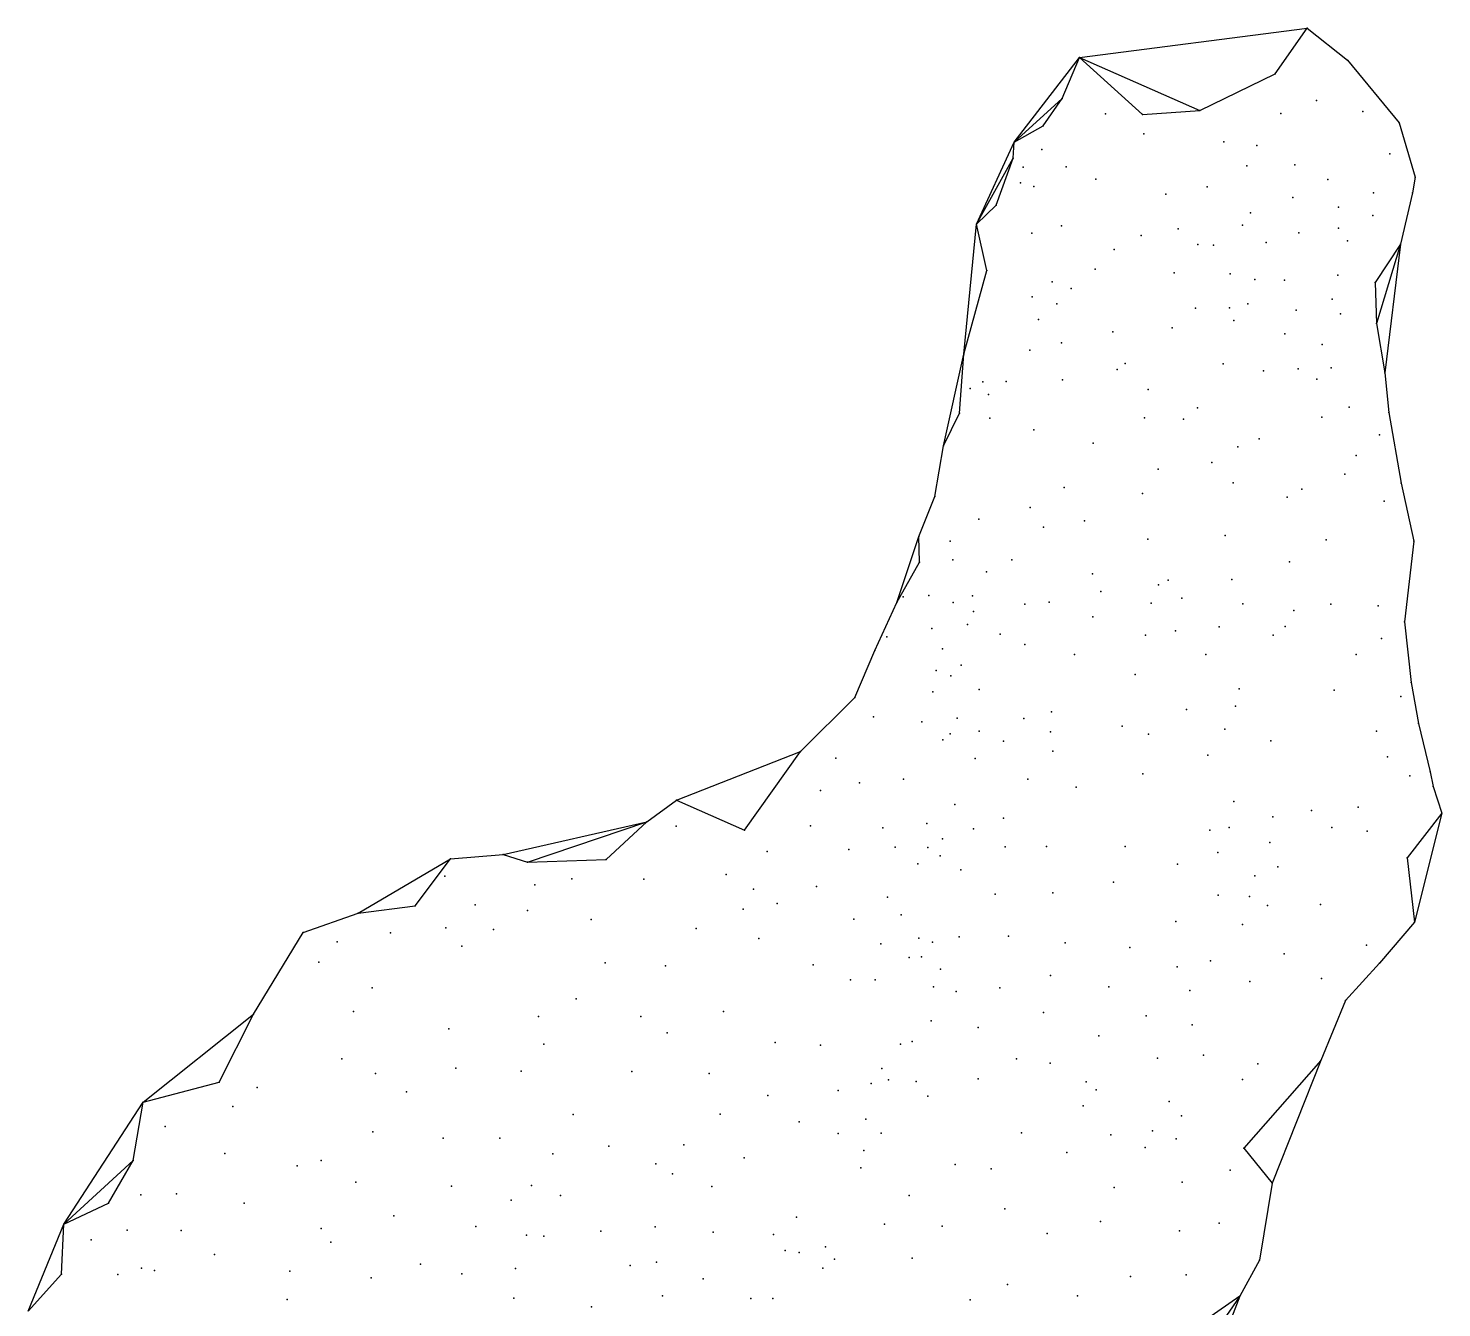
# Model space of a CAD drawing. Header units: millimetres. Extents: x 399711 to 433151, y 4365450 to 4409174.
# Drawn here: x 427107 to 433151, y 4403703 to 4409174 of the extents above; entities that cross this region are included whole.
import ezdxf

# ---------------------------------------------------------------- set-up
doc = ezdxf.new("R2010")
doc.units = ezdxf.units.MM
doc.layers.add('边界', color=7, linetype='Continuous')

msp = doc.modelspace()

# ---------------------------------------------------------------- linework, layer by layer
for p in [(432575.079, 4409174.186, 53.525), (431601.656, 4409048.542, 49.845), (432748.127, 4409038.222, 52.483), (432438.496, 4408979.058, 65.048), (431528.279, 4408873.48, 48.534), (432614.996, 4408865.826, 54.381), (431712.758, 4408808.981, 49.696), (431871.83, 4408804.979, 52.904), (432115.634, 4408822.199, 56.436), (432462.892, 4408809.752, 65.048), (432813.755, 4408817.805, 52.483), (431445.947, 4408757.141, 44.5), (432968.147, 4408770.473, 53.461), (431323.101, 4408687.577, 46.9), (431876.289, 4408723.445, 50.458), (432219.367, 4408687.86, 52.1), (432360.57, 4408672.76, 56.141), (431318.149, 4408618.728, 49.915), (431440.404, 4408655.213, 48.9), (432928.63, 4408637.424, 53.737), (431360.968, 4408580.206, 50.5), (431545.225, 4408582.126, 48.67), (432316.842, 4408586.504, 57.828), (432522.644, 4408589.55, 63.44), (431348.82, 4408513.109, 50.2), (431406.47, 4408497.509, 48.8), (431671.542, 4408529.39, 48.826), (432147.2, 4408495.65, 58.2), (432664.012, 4408528.149, 55.018), (433036.813, 4408536.84, 52.912), (431970.589, 4408464.588, 51.9), (432513.576, 4408450.278, 58.996), (432859.512, 4408470.949, 51.658), (433025.018, 4408470.08), (431245.282, 4408417.068, 48.593), (432333.312, 4408385.586, 62.249), (432709.436, 4408408.507, 59.3), (432856.199, 4408374.214, 52.13), (431161.276, 4408336.603, 51.7), (431525.188, 4408329.476, 48.156), (432023.094, 4408316.996, 51.643), (432298.569, 4408332.374, 64.766), (432708.763, 4408319.75, 60.178), (431398.274, 4408297.756, 49.008), (431865.987, 4408287.526, 50.001), (432107.108, 4408249.689, 62), (432175.407, 4408247.038, 68.67), (432399.863, 4408258.519, 63.149), (432539.364, 4408299.652, 56.804), (432747.571, 4408265.003, 57.258), (432974.191, 4408251.214, 49), (431750.374, 4408228.14, 48.384), (431205.437, 4408138.356, 48.363), (431668.665, 4408143.857, 47.923), (432007.171, 4408128.642, 50.207), (432245.475, 4408123.614, 68.67), (431484.797, 4408089.189, 46.5), (432351.863, 4408099.494, 64.259), (432477.933, 4408096.419, 58.349), (432706.702, 4408117.964, 60.4), (432865.707, 4408086.99, 56.066), (431399.64, 4408026.269, 45.4), (431566.392, 4408061.243, 47.7), (432681.613, 4408015.484, 54.229), (431505.582, 4407995.776, 50), (432097.69, 4407977.154, 51.628), (432243.665, 4407978.07, 62.054), (432321.785, 4407995.118, 67.03), (432527.853, 4407968.635, 55.719), (432717.685, 4407952.951, 54.447), (431426.165, 4407928.164, 44.9), (431998.198, 4407893.736, 51.426), (432261.17, 4407924.896, 61.291), (432872.302, 4407911.021, 54.332), (431525.328, 4407828.839, 47.56), (431743.929, 4407876.544, 49.313), (432479.717, 4407867.154, 61.905), (432639.895, 4407821.598, 54.134), (431107.657, 4407780.455, 47.743), (431389.726, 4407797.799, 48.124), (431762.768, 4407715.479, 49.278), (431797.224, 4407741.065), (432215.412, 4407738.493, 64), (432388.896, 4407709.346, 64.408), (432537.361, 4407718.261, 61.905), (432677.922, 4407721.588, 54.359), (432907.051, 4407701.295, 54.5), (431187.977, 4407661.623, 46.4), (431287.746, 4407663.319, 47.6), (431529.311, 4407670.339, 47.127), (432616.828, 4407673.071, 59.787), (431133.898, 4407633.628, 47.4), (431212.269, 4407607.415, 47.3), (431895.887, 4407628.839, 49.1), (431088.845, 4407527.832, 46.1), (432106.79, 4407551.546, 55.7), (432754.891, 4407553.353, 54.966), (432924.029, 4407530.526, 54.7), (431217.883, 4407506.473, 47.513), (431880.26, 4407508.1, 49.9), (432046.428, 4407502.158, 55.363), (432637.942, 4407510.431, 57.198), (431406.991, 4407456.617, 47.87), (431659.972, 4407400.441, 47.87), (432369.854, 4407418.131, 57.362), (432884.007, 4407435.79, 54.513), (431020.811, 4407388.54, 47.513), (432279.475, 4407383.693, 56.568), (432785.333, 4407347.439, 54.047), (431938.208, 4407289.248, 48.2), (432167.509, 4407316.583, 51.763), (432259.269, 4407229.854, 51.9), (432736.426, 4407267.697, 53.707), (432977.424, 4407229.068, 54.1), (430983.21, 4407172.429, 46.743), (431536.59, 4407210.571, 47.543), (431871.227, 4407185.009, 48.07), (432489.114, 4407169.04, 59.901), (432552.696, 4407202.872, 62.328), (431390.498, 4407125.116, 47.031), (432903.92, 4407151.876, 54.081), (431171.211, 4407074.724, 46.734), (431447.899, 4407040.337, 46.685), (431623.259, 4407067.132, 47.44), (430915.351, 4407001.056, 46.3), (431048.114, 4406980.322, 42.4), (431893.977, 4406989.702, 47.928), (432224.094, 4407004.675, 53.591), (432657.052, 4406986.399, 60.836), (433031.623, 4406981.297, 53.707), (430917.57, 4406890.38, 46.893), (431060.509, 4406900.398, 46.3), (431311.886, 4406900.958, 46.685), (432500.103, 4406892.985, 62.706), (431204.312, 4406849.486, 46.685), (431658.038, 4406840.666, 46.916), (431939.746, 4406794.033, 47.209), (431981.595, 4406813.399, 47.602), (432252.786, 4406817.612, 49.36), (430847.959, 4406742.732, 46.268), (430957.468, 4406748.338, 46.7), (431143.886, 4406746.525, 46.268), (431692.408, 4406765.916, 46.916), (432039.843, 4406736.867, 47.209), (430820.937, 4406718.548, 46.582), (431061.137, 4406718.618, 47.8), (431148.613, 4406680.397, 46.268), (431368.544, 4406710.921, 46.685), (431472.379, 4406720.055, 46.263), (431907.567, 4406715.777, 46.701), (432300.486, 4406713.272, 47.8), (432517.694, 4406684.249, 62), (432676.658, 4406711.534, 59.901), (432878.712, 4406704.403, 57.936), (431122.318, 4406624.787, 43.5), (431659.43, 4406657.656, 46.701), (432198.927, 4406614.854, 47.026), (432481.468, 4406616.452, 60), (432991.136, 4406636.296, 49.761), (430777.899, 4406571.61, 46.482), (430969.942, 4406607.076, 46.8), (431262.355, 4406583.797, 46.1), (431884.461, 4406579.272, 46.65), (432011.655, 4406597.307, 47.034), (432430.125, 4406579.489, 56), (432892.416, 4406564.25, 56.287), (430726.775, 4406513.448, 47.415), (431016.634, 4406520.078, 47.5), (431368.4, 4406539.384, 45.879), (431580.412, 4406495.87, 46.5), (432141.365, 4406495.707, 47.026), (432784.376, 4406496.88, 49.761), (431095.497, 4406450.638, 45.638), (430988.237, 4406427.591, 46.6), (431052.309, 4406404.475, 43.6), (431839.823, 4406410.588, 46.8), (433020.429, 4406376.062, 53.996), (430641.457, 4406312.801, 47.086), (430975.374, 4406336.12, 46), (431173.255, 4406346.314, 45.9), (432285.15, 4406348.937, 49.177), (432690.149, 4406343.328, 54.791), (432976.343, 4406315.908, 50.214), (431481.696, 4406251.081, 46.3), (432059.23, 4406260.364, 46.64), (432269.511, 4406274.691, 49.2), (430720.262, 4406229.087, 46.764), (430927.685, 4406208.319, 46.6), (431078.364, 4406223.481, 46.2), (431363.817, 4406223.009, 45.8), (431783.66, 4406188.99, 46.695), (433051.782, 4406201.712, 49.761), (431018.12, 4406130.909, 46.4), (431048.704, 4406156.791, 45.1), (431172.305, 4406168.459, 45.8), (431477.168, 4406164.852, 45.985), (431896.978, 4406155.669, 46.9), (432223.729, 4406177.034, 47.1), (432871.137, 4406168.573, 49.821), (430408.494, 4406081.425, 49.59), (431277.302, 4406125.547, 45.638), (431487.892, 4406082.189, 45.8), (432419.568, 4406126.909, 47.405), (430559.283, 4406052.475, 46.983), (431155.723, 4406051.889, 45.638), (432151.164, 4406065.956, 47.107), (432918.218, 4406059.218, 48.53), (430660.762, 4405947.494, 46.3), (430848.639, 4405962.979, 46.47), (431380.784, 4405962.867, 45.5), (431872.853, 4405985.788, 47.041), (433014.327, 4405976.803, 49.04), (433101.101, 4405994.904, 49.1), (430493.861, 4405914.829, 46.822), (431588.206, 4405929.199, 45.7), (433113.335, 4405932.123, 49.04), (429879.101, 4405873.331, 50.4), (431068.972, 4405854.013, 45.6), (432261.923, 4405867.975, 46.997), (432593.569, 4405829.688, 48.702), (432793.888, 4405842.925, 48.622), (429751.541, 4405780.247, 45.6), (430948.489, 4405773.258, 43.6), (431277.379, 4405796.468, 45.312), (432428.763, 4405801.452, 47.563), (433150.659, 4405817.353, 47.983), (429877.587, 4405762.415, 46.899), (430168.906, 4405744.74, 45.8), (430451.749, 4405763.551, 46.068), (430761.271, 4405754.731, 45.9), (431015.642, 4405708.177, 45.6), (431148.448, 4405750.049, 45.553), (432158.651, 4405744.719, 47.08), (432242.036, 4405756.651, 46.997), (432680.11, 4405756.66, 48.2), (432831.299, 4405740.136, 48.2), (430265.672, 4405653.189, 45.8), (430615.149, 4405662.824, 46), (430814.182, 4405671.741, 45.756), (430952.843, 4405670.264, 47.6), (431284.391, 4405673.58, 45.251), (431460.272, 4405675.267, 45.598), (431797.752, 4405674.942, 47.186), (432193.85, 4405649.022, 46.997), (432415.843, 4405691.987, 47.08), (428912.854, 4405621.691, 50.1), (429137.386, 4405640.217, 44.8), (429241.979, 4405608.617, 43.6), (429578.332, 4405619.255, 45.7), (430910.68, 4405600.907, 43.5), (431005.49, 4405635.854, 43.6), (432020.283, 4405599.681, 46.539), (432450.003, 4405587.67, 47.9), (433002.447, 4405626.42, 47.904), (428887.646, 4405547.841, 44.8), (429430.907, 4405537.439, 45.6), (429738.868, 4405535.766, 45.811), (430090.66, 4405555.786, 45.7), (431094.261, 4405574.706, 45.4), (432351.263, 4405549.766, 47.563), (429272.159, 4405511.589, 44.9), (430208.491, 4405492.486, 45.849), (430477.695, 4405504.543, 45.8), (431241.651, 4405471.53, 45.251), (431488.338, 4405476.464, 45.3), (431747.476, 4405522.005, 45.4), (432195.244, 4405466.455, 47), (428761.56, 4405421.51, 46.449), (429017.329, 4405425.669, 46.2), (430163.016, 4405407.8, 45.521), (430309.04, 4405431.823, 45.845), (430781.376, 4405459.055, 45.328), (432328.352, 4405461.562, 47.5), (432405.236, 4405423.225, 47.7), (432632.243, 4405427.308, 48.403), (428518.122, 4405390.073, 45.644), (429241.586, 4405401.283, 46.3), (429514.374, 4405363.301, 45.482), (430637.225, 4405363.654, 44.6), (430839.283, 4405383.036, 44.6), (432013.782, 4405353.891, 46.5), (433033.975, 4405350.865, 47.971), (428282.94, 4405307.784, 49.578), (428656.202, 4405305.885, 45.5), (428891.822, 4405327.418, 45.37), (429096.024, 4405319.949, 46.001), (429963.371, 4405324.367, 45.6), (430915.383, 4405282.883, 43.8), (431087.488, 4405288.297, 44.832), (431298.336, 4405291.61, 44.955), (432298.756, 4405341.446, 46.4), (428426.939, 4405267.423, 45.831), (428960.25, 4405248.485, 43.1), (430230.468, 4405281.94, 45.3), (430752.432, 4405258.723, 44.976), (430973.405, 4405265.943, 45.3), (431540.823, 4405263.183, 45.1), (431816.554, 4405242.772, 45.6), (432828.624, 4405253.282, 48.2), (428348.936, 4405180.294, 45.446), (429573.249, 4405176.953, 44.772), (429830.923, 4405165.013, 44.8), (430462.368, 4405169.05, 45.665), (430873.688, 4405199.947, 47.6), (430925.819, 4405203.935, 41.9), (432162.242, 4405186.178, 46.4), (432476.811, 4405216.31, 47.9), (432884.186, 4405176.476, 47.933), (430622.049, 4405105.095, 44.559), (430727.731, 4405104.625, 45.368), (431007.257, 4405150.401, 44.9), (431477.461, 4405123.547, 48.2), (432019.669, 4405160.461, 46.1), (432635.861, 4405110.382, 47.785), (428577.431, 4405070.606, 45.01), (430977.948, 4405075.049, 45.038), (431074.763, 4405055.732, 45.024), (431260.895, 4405071.33, 45.084), (431727.736, 4405075.061, 44.944), (432073.982, 4405059.386, 46.084), (432329.707, 4405098.279, 47.403), (429449.87, 4405023.199, 44.7), (432739.839, 4405017.254, 44.9), (428069.626, 4404958.557, 45.7), (428496.903, 4404969.081, 45.3), (429288.342, 4404947.972, 45.2), (429726.486, 4404947.774, 44.7), (430079.71, 4404969.059, 45.076), (430967.321, 4404928.885, 44.752), (431448.118, 4404965.741, 44.8), (431886.751, 4404951.343, 45.8), (428904.82, 4404895.815, 44.579), (429839.385, 4404878.929, 45.708), (431168.767, 4404900.54, 44.7), (431684.649, 4404865.902, 45.6), (432083.3, 4404913.194, 46), (429310.924, 4404830.098, 42.6), (430300.575, 4404836.941, 44.427), (430494.438, 4404825.959, 43.9), (430836.294, 4404829.997, 42.3), (430885.621, 4404840.591, 47.3), (428448.251, 4404767.086, 45.4), (431333.123, 4404767.465, 44.532), (431475.972, 4404748.24, 44.877), (431934.994, 4404769.825, 45.404), (432132.132, 4404783.293, 45.899), (432364.655, 4404745.292, 47.146), (432633.655, 4404759.262, 47.461), (428591.73, 4404704.582, 42.8), (428935.38, 4404726.626, 44.9), (429214.237, 4404713.682, 44.527), (429687.172, 4404712.906, 45.649), (430017.848, 4404703.982, 43.712), (430757.086, 4404725.205, 44.3), (431168.127, 4404681.354, 44.433), (432298.849, 4404678.046, 46.47), (427922.592, 4404667.419, 46.792), (428085.892, 4404644.21, 45.726), (428724.346, 4404625.775, 44.6), (430569.725, 4404631.91, 44.011), (430711.195, 4404661.763, 46.4), (430784.701, 4404677.096, 41.9), (430903.583, 4404670.111, 44.5), (431630.193, 4404668.28, 32.4), (431673.282, 4404634.496, 45.942), (427597.421, 4404581.514, 47.3), (427982.064, 4404563.229, 46.137), (430268.462, 4404610.842, 44.2), (430953.422, 4404607.51, 44.464), (431617.446, 4404566.626, 45.766), (431985.649, 4404584.133, 46.199), (429437.458, 4404529.535, 45.484), (430065.184, 4404529.922, 43.6), (430403.104, 4404497.538, 43.8), (430687.869, 4404509.566, 45.6), (432038.634, 4404523.89, 43), (427692.023, 4404477.553, 46.1), (428580.597, 4404454.635, 44.7), (430569.18, 4404447.42, 43.9), (430754.2, 4404449.179, 45.7), (431353.352, 4404449.977, 44.958), (431735.63, 4404441.929, 45.6), (431914.361, 4404459.151, 43.4), (428880.328, 4404427.13, 44.6), (429123.607, 4404427.558, 44.7), (429588.592, 4404394.266, 45.092), (429909.923, 4404399.378, 43.6), (431882.826, 4404387.581, 45.398), (432014.658, 4404425.302, 45.63), (432304.651, 4404385.515, 45.908), (427555.526, 4404333.02, 45.998), (427946.62, 4404362.421, 45.6), (428358.585, 4404332.999, 46.508), (429350.239, 4404360.805, 44.365), (429790.775, 4404317.769, 44.922), (430168.04, 4404343.179, 43.9), (430680.217, 4404375.218, 40.4), (431548.093, 4404366.97, 45.4), (428256.783, 4404309.601, 44.792), (428256.82, 4404309.588, 44.801), (429861.279, 4404276.02, 43.337), (430666.81, 4404300.655, 40.9), (431070.527, 4404314.806, 44.436), (431224.272, 4404296.836, 44.994), (432246.546, 4404291.183, 45.644), (428507.067, 4404239.007, 44.646), (428917.029, 4404222.373, 44.5), (429258.025, 4404225.827, 44.3), (430029.02, 4404221.317, 43.752), (431749.993, 4404217.433, 45.031), (432041.199, 4404239.004, 45.207), (432426.088, 4404235.85, 46.049), (427450.251, 4404150.187, 45.8), (427587.811, 4404185.452, 43.3), (427741.146, 4404189.404, 45.7), (428029.733, 4404150.187, 45.3), (429171.808, 4404162.896, 41.5), (429382.677, 4404182.894, 44.2), (430873.301, 4404183.357, 44.205), (428669.447, 4404095.437, 44.3), (430392.349, 4404090.494, 43.483), (431282.273, 4404125.499, 44.739), (427259.379, 4404059.729, 48.888), (427529.355, 4404034.871, 47.078), (427760.208, 4404033.449), (428359.542, 4404042.124, 44.562), (429021.029, 4404049.813, 54.521), (429555.457, 4404029.707, 44.6), (429786.707, 4404048.91, 43.2), (430034.772, 4404026.04, 43.5), (430292.771, 4404015.679, 43.678), (430767.895, 4404060.212, 44.493), (431015.213, 4404051.838, 44.493), (431464.147, 4404020.733, 44.7), (431692.248, 4404071.586, 44.863), (432028.701, 4404031.025, 44.9), (432198.348, 4404064.138, 45.226), (427375.203, 4403993.384, 43.7), (428400.228, 4403982.449, 44.522), (429237.428, 4404012.378, 45.226), (429311.488, 4404009.062, 44.45), (430515.099, 4403963.305, 42.5), (427902.755, 4403931.034, 45.1), (429793.328, 4403896.988, 43.1), (430343.204, 4403947.605, 43.483), (430402.469, 4403938.601, 43.4), (430554.21, 4403910.982, 43.4), (430886.651, 4403914.208, 44.007), (432370.929, 4403906.182, 44.993), (427248.216, 4403846.352, 46.107), (427489.454, 4403845.524, 45.966), (427591.08, 4403871.27, 46.3), (427646.932, 4403862.137, 44.3), (428225.034, 4403858.955), (428784.314, 4403889.189, 44.3), (428960.931, 4403848.146, 42.2), (429190.848, 4403870.913, 44.43), (429680.806, 4403883.862, 43.1), (430504.811, 4403872.407, 40.3), (431819.318, 4403836.841, 44.515), (432058.053, 4403843.846, 44.79), (428572.562, 4403830.376, 44.204), (429993.076, 4403826.782, 43.3), (431294.404, 4403802.358, 44.409), (428213.298, 4403737.704, 45.315), (429183.486, 4403743.266, 43.4), (429819.06, 4403754.23, 43.129), (430196.445, 4403741.99, 43.362), (430289.839, 4403741.99, 43.174), (431134.205, 4403736.302, 44.6), (431592.725, 4403753.729, 44.4), (432287.197, 4403752.173, 44.407), (429515.776, 4403706.043, 43.3)]:
    msp.add_point(p)
at = {"layer": 'Defpoints', "color": 3}
msp.add_lwpolyline([(427106.836, 4403687.539), (427248.216, 4403846.352), (427259.379, 4404059.729), (427450.251, 4404150.187), (427555.526, 4404333.02), (427597.421, 4404581.514), (427922.592, 4404667.419), (428069.626, 4404958.557), (428282.94, 4405307.784), (428518.122, 4405390.073), (428761.56, 4405421.51), (428912.854, 4405621.691), (429137.386, 4405640.217), (429241.979, 4405608.617), (429578.332, 4405619.255), (429751.541, 4405780.247), (429879.101, 4405873.331), (430168.906, 4405744.74), (430408.494, 4406081.425), (430641.457, 4406312.801), (430726.775, 4406513.448), (430820.937, 4406718.548), (430917.57, 4406890.38), (430915.351, 4407001.056), (430983.21, 4407172.429), (431020.811, 4407388.54), (431088.845, 4407527.832), (431107.657, 4407780.455), (431205.437, 4408138.356), (431161.276, 4408336.603), (431245.282, 4408417.068), (431318.149, 4408618.728), (431323.101, 4408687.577), (431445.947, 4408757.141), (431528.279, 4408873.48), (431601.656, 4409048.542), (431871.83, 4408804.979), (432115.634, 4408822.199), (432438.496, 4408979.058), (432575.079, 4409174.186), (432748.127, 4409038.222), (432968.147, 4408770.473), (433036.813, 4408536.84), (433025.018, 4408470.08), (432974.191, 4408251.214), (432865.707, 4408086.99), (432872.302, 4407911.021), (432907.051, 4407701.295), (432924.029, 4407530.526), (432977.424, 4407229.068), (433031.623, 4406981.297), (432991.136, 4406636.296), (433020.429, 4406376.062), (433051.782, 4406201.712), (433101.101, 4405994.904), (433113.335, 4405932.123), (433150.659, 4405817.353), (433002.447, 4405626.42), (433033.975, 4405350.865), (432884.186, 4405176.476), (432739.839, 4405017.254), (432633.655, 4404759.262), (432304.651, 4404385.515), (432426.088, 4404235.85), (432370.929, 4403906.182), (432287.197, 4403752.173), (432099.115, 4403621.132)], dxfattribs=at)
at = {"layer": 'Defpoints', "color": 1}
msp.add_lwpolyline([(427106.836, 4403687.539), (427248.216, 4403846.352), (427259.379, 4404059.729), (427450.251, 4404150.187), (427555.526, 4404333.02), (427597.421, 4404581.514), (427922.592, 4404667.419), (428069.626, 4404958.557), (428282.94, 4405307.784), (428518.122, 4405390.073), (428761.56, 4405421.51), (428912.854, 4405621.691), (429137.386, 4405640.217), (429241.979, 4405608.617), (429578.332, 4405619.255), (429751.541, 4405780.247), (429879.101, 4405873.331), (430408.494, 4406081.425), (430641.457, 4406312.801), (430726.775, 4406513.448), (430820.937, 4406718.548), (430915.351, 4407001.056), (430983.21, 4407172.429), (431020.811, 4407388.54), (431088.845, 4407527.832), (431107.657, 4407780.455), (431205.437, 4408138.356), (431161.276, 4408336.603), (431245.282, 4408417.068), (431318.149, 4408618.728), (431323.101, 4408687.577), (431445.947, 4408757.141), (431528.279, 4408873.48), (431601.656, 4409048.542), (431871.83, 4408804.979), (432115.634, 4408822.199), (432438.496, 4408979.058), (432575.079, 4409174.186), (432748.127, 4409038.222), (432968.147, 4408770.473), (433036.813, 4408536.84), (433025.018, 4408470.08), (432974.191, 4408251.214), (432872.302, 4407911.021), (432907.051, 4407701.295), (432924.029, 4407530.526), (432977.424, 4407229.068), (433031.623, 4406981.297), (432991.136, 4406636.296), (433020.429, 4406376.062), (433051.782, 4406201.712), (433101.101, 4405994.904), (433113.335, 4405932.123), (433150.659, 4405817.353), (433002.447, 4405626.42), (433033.975, 4405350.865), (432884.186, 4405176.476), (432739.839, 4405017.254), (432633.655, 4404759.262), (432426.088, 4404235.85), (432370.929, 4403906.182), (432287.197, 4403752.173), (432051.34, 4403408.548)], dxfattribs=at)
at = {"layer": 'Defpoints', "color": 2}
msp.add_lwpolyline([(427106.836, 4403687.539), (427259.379, 4404059.729), (427555.526, 4404333.02), (427597.421, 4404581.514), (427922.592, 4404667.419), (428069.626, 4404958.557), (428282.94, 4405307.784), (428518.122, 4405390.073), (428912.854, 4405621.691), (429137.386, 4405640.217), (429241.979, 4405608.617), (429578.332, 4405619.255), (429751.541, 4405780.247), (429879.101, 4405873.331), (430408.494, 4406081.425), (430641.457, 4406312.801), (430726.775, 4406513.448), (430820.937, 4406718.548), (430915.351, 4407001.056), (430983.21, 4407172.429), (431020.811, 4407388.54), (431088.845, 4407527.832), (431107.657, 4407780.455), (431205.437, 4408138.356), (431161.276, 4408336.603), (431245.282, 4408417.068), (431318.149, 4408618.728), (431323.101, 4408687.577), (431528.279, 4408873.48), (431601.656, 4409048.542), (431871.83, 4408804.979), (432115.634, 4408822.199), (432438.496, 4408979.058), (432575.079, 4409174.186), (432748.127, 4409038.222), (432968.147, 4408770.473), (433036.813, 4408536.84), (433025.018, 4408470.08), (432974.191, 4408251.214), (432872.302, 4407911.021), (432907.051, 4407701.295), (432924.029, 4407530.526), (432977.424, 4407229.068), (433031.623, 4406981.297), (432991.136, 4406636.296), (433020.429, 4406376.062), (433051.782, 4406201.712), (433101.101, 4405994.904), (433113.335, 4405932.123), (433150.659, 4405817.353), (433033.975, 4405350.865), (432884.186, 4405176.476), (432739.839, 4405017.254), (432633.655, 4404759.262), (432426.088, 4404235.85), (432370.929, 4403906.182), (432287.197, 4403752.173), (432051.34, 4403408.548)], dxfattribs=at)
at = {"layer": 'Defpoints', "color": 6}
msp.add_lwpolyline([(427106.836, 4403687.539), (427259.379, 4404059.729), (427555.526, 4404333.02), (427597.421, 4404581.514), (428069.626, 4404958.557), (428282.94, 4405307.784), (428518.122, 4405390.073), (428912.854, 4405621.691), (429137.386, 4405640.217), (429241.979, 4405608.617), (429751.541, 4405780.247), (429879.101, 4405873.331), (430408.494, 4406081.425), (430641.457, 4406312.801), (430726.775, 4406513.448), (430820.937, 4406718.548), (430915.351, 4407001.056), (430983.21, 4407172.429), (431020.811, 4407388.54), (431088.845, 4407527.832), (431107.657, 4407780.455), (431205.437, 4408138.356), (431161.276, 4408336.603), (431318.149, 4408618.728), (431323.101, 4408687.577), (431528.279, 4408873.48), (431601.656, 4409048.542), (432115.634, 4408822.199), (432438.496, 4408979.058), (432575.079, 4409174.186), (432748.127, 4409038.222), (432968.147, 4408770.473), (433036.813, 4408536.84), (433025.018, 4408470.08), (432974.191, 4408251.214), (432872.302, 4407911.021), (432907.051, 4407701.295), (432924.029, 4407530.526), (432977.424, 4407229.068), (433031.623, 4406981.297), (432991.136, 4406636.296), (433020.429, 4406376.062), (433051.782, 4406201.712), (433101.101, 4405994.904), (433113.335, 4405932.123), (433150.659, 4405817.353), (433033.975, 4405350.865), (432884.186, 4405176.476), (432739.839, 4405017.254), (432633.655, 4404759.262), (432426.088, 4404235.85), (432370.929, 4403906.182), (432287.197, 4403752.173), (432051.34, 4403408.548)], dxfattribs=at)
at = {"layer": 'Defpoints', "color": 7}
msp.add_lwpolyline([(427106.836, 4403687.539), (427259.379, 4404059.729), (427555.526, 4404333.02), (427597.421, 4404581.514), (428069.626, 4404958.557), (428282.94, 4405307.784), (428518.122, 4405390.073), (428912.854, 4405621.691), (429137.386, 4405640.217), (429241.979, 4405608.617), (429751.541, 4405780.247), (429879.101, 4405873.331), (430408.494, 4406081.425), (430641.457, 4406312.801), (430726.775, 4406513.448), (430820.937, 4406718.548), (430915.351, 4407001.056), (430983.21, 4407172.429), (431020.811, 4407388.54), (431088.845, 4407527.832), (431107.657, 4407780.455), (431205.437, 4408138.356), (431161.276, 4408336.603), (431323.101, 4408687.577), (431528.279, 4408873.48), (431601.656, 4409048.542), (432115.634, 4408822.199), (432438.496, 4408979.058), (432575.079, 4409174.186), (432748.127, 4409038.222), (432968.147, 4408770.473), (433036.813, 4408536.84), (433025.018, 4408470.08), (432974.191, 4408251.214), (432872.302, 4407911.021), (432907.051, 4407701.295), (432924.029, 4407530.526), (432977.424, 4407229.068), (433031.623, 4406981.297), (432991.136, 4406636.296), (433020.429, 4406376.062), (433051.782, 4406201.712), (433101.101, 4405994.904), (433113.335, 4405932.123), (433150.659, 4405817.353), (433033.975, 4405350.865), (432884.186, 4405176.476), (432739.839, 4405017.254), (432633.655, 4404759.262), (432426.088, 4404235.85), (432370.929, 4403906.182), (432287.197, 4403752.173), (432073.056, 4403196.153)], dxfattribs=at)
at = {"layer": '边界', "color": 4}
msp.add_lwpolyline([(427106.836, 4403687.539), (427259.379, 4404059.729), (427597.421, 4404581.514), (428069.626, 4404958.557), (428282.94, 4405307.784), (428518.122, 4405390.073), (428912.854, 4405621.691), (429137.386, 4405640.217), (429751.541, 4405780.247), (429879.101, 4405873.331), (430408.494, 4406081.425), (430641.457, 4406312.801), (430726.775, 4406513.448), (430820.937, 4406718.548), (430915.351, 4407001.056), (430983.21, 4407172.429), (431020.811, 4407388.54), (431107.657, 4407780.455), (431161.276, 4408336.603), (431323.101, 4408687.577), (431601.656, 4409048.542), (432575.079, 4409174.186), (432748.127, 4409038.222), (432968.147, 4408770.473), (433036.813, 4408536.84), (433025.018, 4408470.08), (432974.191, 4408251.214), (432907.051, 4407701.295), (432924.029, 4407530.526), (432977.424, 4407229.068), (433031.623, 4406981.297), (432991.136, 4406636.296), (433020.429, 4406376.062), (433051.782, 4406201.712), (433101.101, 4405994.904), (433113.335, 4405932.123), (433150.659, 4405817.353), (433033.975, 4405350.865), (432884.186, 4405176.476), (432739.839, 4405017.254), (432633.655, 4404759.262), (432426.088, 4404235.85), (432370.929, 4403906.182), (432287.197, 4403752.173), (432073.056, 4403196.153)], dxfattribs=at)

doc.saveas('drawing.dxf')
